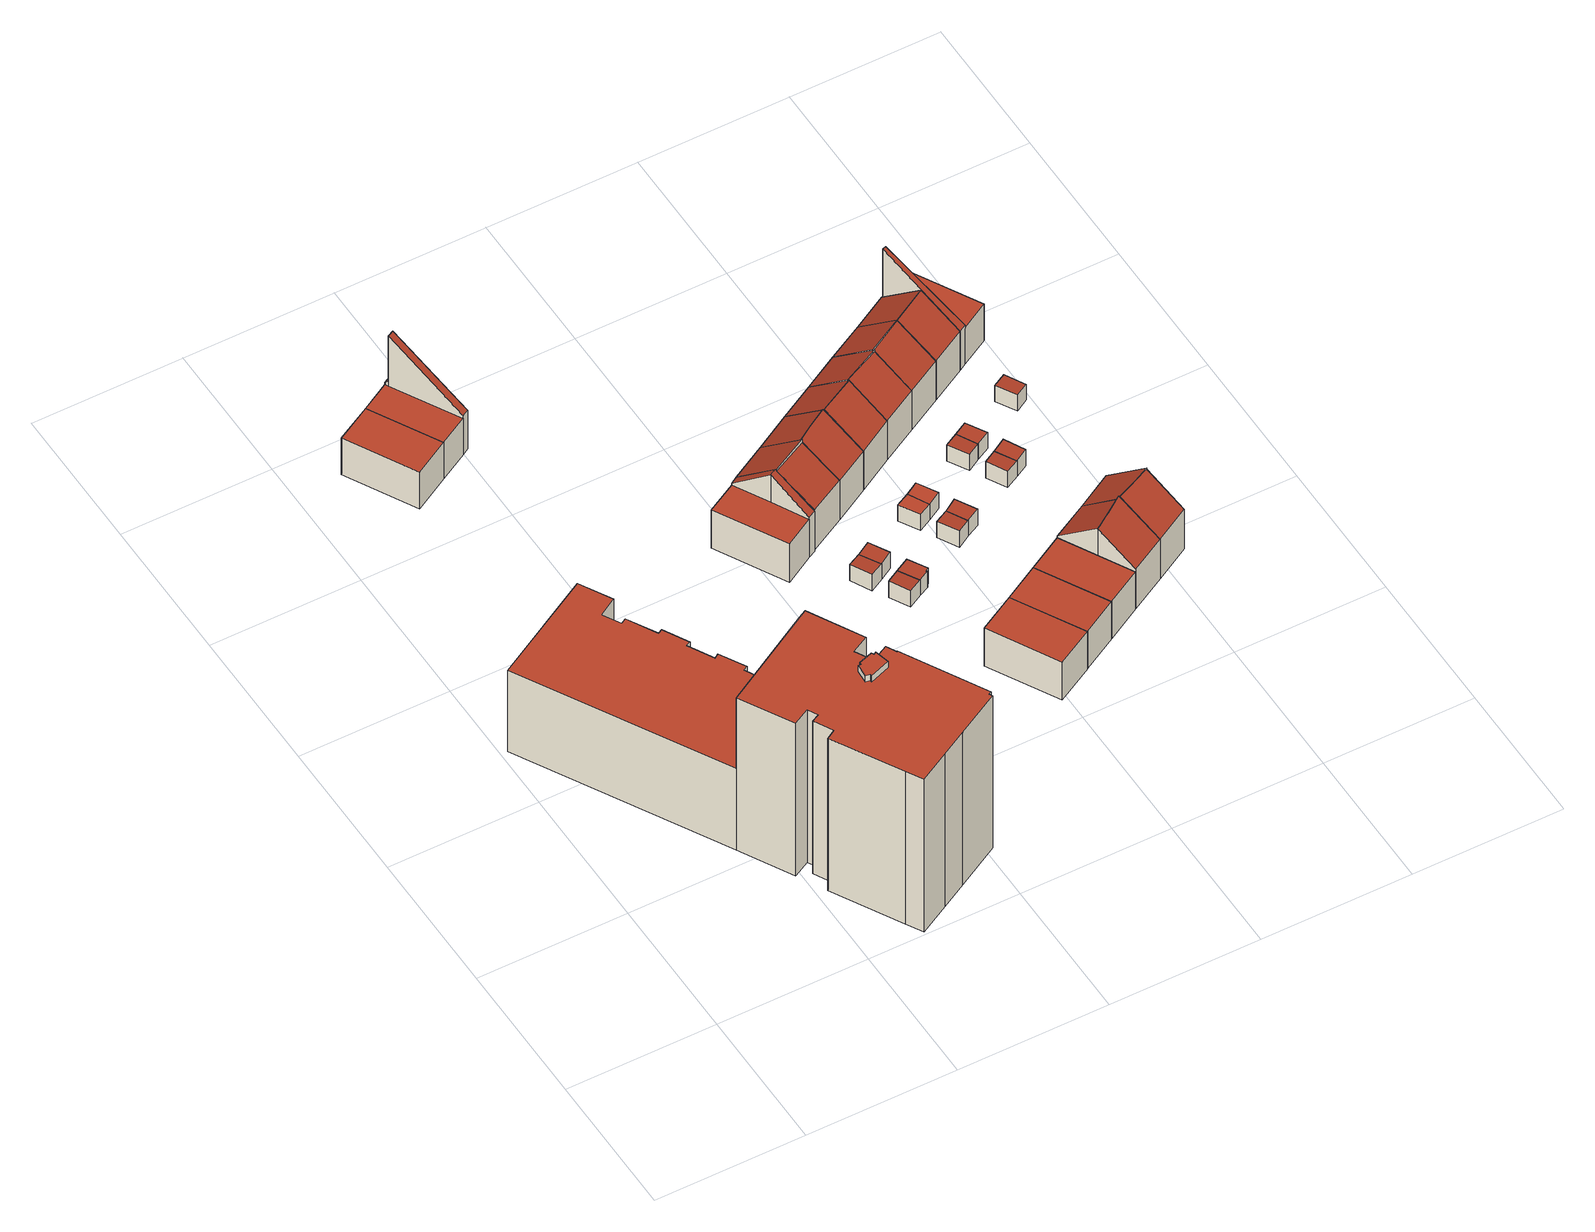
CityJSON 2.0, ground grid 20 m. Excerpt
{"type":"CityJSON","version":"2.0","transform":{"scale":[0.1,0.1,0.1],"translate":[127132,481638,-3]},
"CityObjects":{
"building1":{"type":"Building","attributes":{"b3_dak_type":"multiple horizontal","b3_h_dak_50p":11.64,"b3_h_dak_70p":22.88,"b3_h_dak_max":24.09,"b3_h_dak_min":-1,"b3_h_maaiveld":-2.58,"b3_kas_warenhuis":false,"b3_mutatie_ahn3_ahn4":false,"b3_reconstructie_onvolledig":false,"b3_rmse_lod12":8.71,"b3_rmse_lod13":0.628,"b3_rmse_lod22":0.621,"b3_val3dity_lod12":"[]","b3_val3dity_lod13":"[]","b3_val3dity_lod22":"[]","b3_volume_lod12":20449.71,"b3_volume_lod13":15431.54,"b3_volume_lod22":15419.29,"geconstateerd":false,"oorspronkelijkbouwjaar":2007,"status":"Pand in gebruik"},"children":["building1-1"]},
"building1-1":{"type":"BuildingPart","parents":["building1"],"geometry":[{"type":"Solid","lod":"2.2","boundaries":[[[[0,1,2,3,4,5,6,7,8,9,10,11,12,13,14,15,16,17,18,19,20,21,22,23,24,25,26,27,28,29,30,31,32,33,34,35,36,37,38,39,40,41]],[[42,9,8,43]],[[43,8,7,44]],[[45,4,3,46]],[[46,3,2,47]],[[48,11,10,49]],[[49,10,9,42]],[[50,6,5,51]],[[51,5,4,45]],[[52,53,54,55]],[[55,54,56,57]],[[58,59,47,60]],[[60,47,2,1,61]],[[62,14,13,63]],[[64,15,14,62]],[[65,0,41,66]],[[66,41,40,67]],[[68,69,37,36,70]],[[71,72,69,68]],[[73,74,72,71,75]],[[74,39,38,76]],[[77,35,34,78]],[[70,36,35,77]],[[79,33,32,80]],[[78,34,33,79]],[[80,32,31,81]],[[81,31,30,82]],[[83,20,19,84]],[[82,30,29,85]],[[85,29,28,86]],[[87,27,26,88]],[[86,28,27,87]],[[88,26,25,89]],[[89,25,24,90]],[[90,24,23,91]],[[91,23,22,92]],[[92,22,21,93]],[[93,21,20,83]],[[63,13,12,94]],[[95,17,16,96]],[[97,98,59,58]],[[57,56,98,97]],[[99,18,17,95]],[[96,16,15,64]],[[100,84,19,18,99]],[[94,12,11,48]],[[44,7,6,50]],[[67,40,39,74,73]],[[76,38,37,69]],[[61,1,0,65,101]],[[102,103,53,52]],[[104,105,103,102]],[[101,65,105,104]],[[75,71,84,100]],[[76,69,72,74]],[[75,100,99,95,96,64,62,63,94,48,49,42,43,44,50,51,45,46,47,59,98,56,54,53,103,105,65,66,67,73]],[[101,104,102,52,55,57,97,58,60,61]],[[84,71,68,70,77,78,79,80,81,82,85,86,87,88,89,90,91,92,93,83]]]],"semantics":{"surfaces":[{"type":"GroundSurface"},{"type":"WallSurface","on_footprint_edge":true},{"type":"WallSurface","on_footprint_edge":false},{"type":"RoofSurface"}],"values":[[0,1,1,1,1,1,1,1,1,2,2,2,1,1,1,1,1,1,2,2,1,1,1,1,1,1,1,1,1,1,1,1,1,1,1,1,1,1,1,1,2,2,1,1,1,1,1,1,1,1,2,2,2,2,3,3,3,3]]}}]},
"building2":{"type":"Building","attributes":{"b3_dak_type":"multiple horizontal","b3_h_dak_50p":3.68,"b3_h_dak_70p":3.7,"b3_h_dak_max":3.9,"b3_h_dak_min":3.6,"b3_h_maaiveld":-2.42,"b3_kas_warenhuis":false,"b3_mutatie_ahn3_ahn4":false,"b3_reconstructie_onvolledig":false,"b3_rmse_lod12":0.0482,"b3_rmse_lod13":0.0482,"b3_rmse_lod22":0.0461,"b3_val3dity_lod12":"[]","b3_val3dity_lod13":"[]","b3_val3dity_lod22":"[]","b3_volume_lod12":343.84,"b3_volume_lod13":343.84,"b3_volume_lod22":343.2,"geconstateerd":false,"oorspronkelijkbouwjaar":2007,"status":"Pand in gebruik"},"children":["building2-1"]},
"building2-1":{"type":"BuildingPart","parents":["building2"],"geometry":[{"type":"Solid","lod":"2.2","boundaries":[[[[106,107,108,109]],[[110,107,106,111]],[[112,108,107,110]],[[111,106,109,113]],[[113,109,108,112]],[[113,112,110,111]]]],"semantics":{"surfaces":[{"type":"GroundSurface"},{"type":"WallSurface","on_footprint_edge":true},{"type":"RoofSurface"}],"values":[[0,1,1,1,1,2]]}}]},
"building3":{"type":"Building","attributes":{"b3_dak_type":"slanted","b3_h_dak_50p":3.7,"b3_h_dak_70p":3.73,"b3_h_dak_max":8.16,"b3_h_dak_min":3.61,"b3_h_maaiveld":-2.43,"b3_kas_warenhuis":false,"b3_mutatie_ahn3_ahn4":false,"b3_reconstructie_onvolledig":false,"b3_rmse_lod12":1.19,"b3_rmse_lod13":1.19,"b3_rmse_lod22":0.473,"b3_val3dity_lod12":"[]","b3_val3dity_lod13":"[]","b3_val3dity_lod22":"[]","b3_volume_lod12":345.11,"b3_volume_lod13":345.11,"b3_volume_lod22":388.56,"geconstateerd":false,"oorspronkelijkbouwjaar":2007,"status":"Pand in gebruik"},"children":["building3-1"]},
"building3-1":{"type":"BuildingPart","parents":["building3"],"geometry":[{"type":"Solid","lod":"2.2","boundaries":[[[[114,115,116,117,118,108,107]],[[119,115,114,120,121]],[[121,120,122,123]],[[120,114,107,110]],[[124,125,123,126]],[[125,116,115,119]],[[110,107,108,112]],[[112,108,118,127]],[[128,127,118,117,129]],[[126,123,122,127,128]],[[129,117,116,125,124]],[[125,119,121,123]],[[127,122,120,110,112]],[[129,124,126,128]]]],"semantics":{"surfaces":[{"type":"GroundSurface"},{"type":"WallSurface","on_footprint_edge":true},{"type":"WallSurface","on_footprint_edge":false},{"type":"RoofSurface"}],"values":[[0,1,2,1,2,1,1,1,1,2,1,3,3,3]]}}]},
"building4":{"type":"Building","attributes":{"b3_dak_type":"slanted","b3_h_dak_50p":3.73,"b3_h_dak_70p":3.81,"b3_h_dak_max":8.18,"b3_h_dak_min":3.63,"b3_h_maaiveld":-2.59,"b3_kas_warenhuis":false,"b3_mutatie_ahn3_ahn4":false,"b3_reconstructie_onvolledig":false,"b3_rmse_lod12":1.16,"b3_rmse_lod13":1.16,"b3_rmse_lod22":0.0482,"b3_val3dity_lod12":"[]","b3_val3dity_lod13":"[]","b3_val3dity_lod22":"[]","b3_volume_lod12":369.78,"b3_volume_lod13":369.78,"b3_volume_lod22":395.56,"geconstateerd":false,"oorspronkelijkbouwjaar":2007,"status":"Pand in gebruik"},"children":["building4-1"]},
"building4-1":{"type":"BuildingPart","parents":["building4"],"geometry":[{"type":"Solid","lod":"2.2","boundaries":[[[[130,131,132,133,134,135,136]],[[137,138,139,140]],[[138,135,134,141]],[[142,136,135,138,137]],[[143,130,136,142]],[[141,134,133,144]],[[144,133,132,145]],[[140,139,145,146]],[[146,145,132,131,147]],[[147,131,130,143]],[[143,142,137,140]],[[145,139,138,141,144]],[[147,143,140,146]]]],"semantics":{"surfaces":[{"type":"GroundSurface"},{"type":"WallSurface","on_footprint_edge":false},{"type":"WallSurface","on_footprint_edge":true},{"type":"RoofSurface"}],"values":[[0,1,2,2,2,2,2,1,2,2,3,3,3]]}}]},
"building5":{"type":"Building","attributes":{"b3_dak_type":"multiple horizontal","b3_h_dak_50p":0.14,"b3_h_dak_70p":0.16,"b3_h_dak_max":0.22,"b3_h_dak_min":0.08,"b3_h_maaiveld":-2.47,"b3_kas_warenhuis":false,"b3_mutatie_ahn3_ahn4":false,"b3_reconstructie_onvolledig":false,"b3_rmse_lod12":0.0307,"b3_rmse_lod13":0.0307,"b3_rmse_lod22":0.0291,"b3_val3dity_lod12":"[]","b3_val3dity_lod13":"[]","b3_val3dity_lod22":"[]","b3_volume_lod12":15.7,"b3_volume_lod13":15.7,"b3_volume_lod22":15.69,"geconstateerd":false,"oorspronkelijkbouwjaar":2007,"status":"Pand in gebruik"},"children":["building5-1"]},
"building5-1":{"type":"BuildingPart","parents":["building5"],"geometry":[{"type":"Solid","lod":"2.2","boundaries":[[[[148,149,150,151]],[[152,149,148,153]],[[154,150,149,152]],[[153,148,151,155]],[[155,151,150,154]],[[155,154,152,153]]]],"semantics":{"surfaces":[{"type":"GroundSurface"},{"type":"WallSurface","on_footprint_edge":true},{"type":"RoofSurface"}],"values":[[0,1,1,1,1,2]]}}]},
"building6":{"type":"Building","attributes":{"b3_dak_type":"slanted","b3_h_dak_50p":6.13,"b3_h_dak_70p":6.95,"b3_h_dak_max":8.19,"b3_h_dak_min":4.04,"b3_h_maaiveld":-2.43,"b3_kas_warenhuis":false,"b3_mutatie_ahn3_ahn4":false,"b3_reconstructie_onvolledig":false,"b3_rmse_lod12":1.46,"b3_rmse_lod13":1.46,"b3_rmse_lod22":0.0415,"b3_val3dity_lod12":"[]","b3_val3dity_lod13":"[]","b3_val3dity_lod22":"[]","b3_volume_lod12":527.18,"b3_volume_lod13":527.18,"b3_volume_lod22":483.1,"geconstateerd":false,"oorspronkelijkbouwjaar":2007,"status":"Pand in gebruik"},"children":["building6-1"]},
"building6-1":{"type":"BuildingPart","parents":["building6"],"geometry":[{"type":"Solid","lod":"2.2","boundaries":[[[[156,157,158,159,160,161]],[[162,157,156,142]],[[142,156,161,163,164]],[[164,163,165,166]],[[163,161,160,167]],[[166,165,158,157,162]],[[167,160,159,168]],[[168,159,158,165]],[[166,162,142,164]],[[168,165,163,167]]]],"semantics":{"surfaces":[{"type":"GroundSurface"},{"type":"WallSurface","on_footprint_edge":true},{"type":"WallSurface","on_footprint_edge":false},{"type":"RoofSurface"}],"values":[[0,1,1,2,1,1,1,1,3,3]]}}]},
"building7":{"type":"Building","attributes":{"b3_dak_type":"multiple horizontal","b3_h_dak_50p":0.15,"b3_h_dak_70p":0.18,"b3_h_dak_max":0.21,"b3_h_dak_min":0.09,"b3_h_maaiveld":-2.47,"b3_kas_warenhuis":false,"b3_mutatie_ahn3_ahn4":false,"b3_reconstructie_onvolledig":false,"b3_rmse_lod12":0.0304,"b3_rmse_lod13":0.0304,"b3_rmse_lod22":0.0251,"b3_val3dity_lod12":"[]","b3_val3dity_lod13":"[]","b3_val3dity_lod22":"[]","b3_volume_lod12":15.82,"b3_volume_lod13":15.82,"b3_volume_lod22":15.78,"geconstateerd":false,"oorspronkelijkbouwjaar":2007,"status":"Pand in gebruik"},"children":["building7-1"]},
"building7-1":{"type":"BuildingPart","parents":["building7"],"geometry":[{"type":"Solid","lod":"2.2","boundaries":[[[[169,170,171,172]],[[173,170,169,174]],[[174,169,172,175]],[[176,171,170,173]],[[175,172,171,176]],[[175,176,173,174]]]],"semantics":{"surfaces":[{"type":"GroundSurface"},{"type":"WallSurface","on_footprint_edge":true},{"type":"RoofSurface"}],"values":[[0,1,1,1,1,2]]}}]},
"building8":{"type":"Building","attributes":{"b3_dak_type":"multiple horizontal","b3_h_dak_50p":0.14,"b3_h_dak_70p":0.16,"b3_h_dak_max":0.21,"b3_h_dak_min":0.09,"b3_h_maaiveld":-2.47,"b3_kas_warenhuis":false,"b3_mutatie_ahn3_ahn4":false,"b3_reconstructie_onvolledig":false,"b3_rmse_lod12":0.0278,"b3_rmse_lod13":0.0278,"b3_rmse_lod22":0.0267,"b3_val3dity_lod12":"[]","b3_val3dity_lod13":"[]","b3_val3dity_lod22":"[]","b3_volume_lod12":15.71,"b3_volume_lod13":15.71,"b3_volume_lod22":15.69,"geconstateerd":false,"oorspronkelijkbouwjaar":2007,"status":"Pand in gebruik"},"children":["building8-1"]},
"building8-1":{"type":"BuildingPart","parents":["building8"],"geometry":[{"type":"Solid","lod":"2.2","boundaries":[[[[150,149,177,178]],[[154,150,178,179]],[[179,178,177,180]],[[180,177,149,152]],[[152,149,150,154]],[[152,154,179,180]]]],"semantics":{"surfaces":[{"type":"GroundSurface"},{"type":"WallSurface","on_footprint_edge":true},{"type":"RoofSurface"}],"values":[[0,1,1,1,1,2]]}}]},
"building9":{"type":"Building","attributes":{"b3_dak_type":"multiple horizontal","b3_h_dak_50p":0.15,"b3_h_dak_70p":0.17,"b3_h_dak_max":0.21,"b3_h_dak_min":0.09,"b3_h_maaiveld":-2.47,"b3_kas_warenhuis":false,"b3_mutatie_ahn3_ahn4":false,"b3_reconstructie_onvolledig":false,"b3_rmse_lod12":0.0305,"b3_rmse_lod13":0.0305,"b3_rmse_lod22":0.0276,"b3_val3dity_lod12":"[]","b3_val3dity_lod13":"[]","b3_val3dity_lod22":"[]","b3_volume_lod12":15.63,"b3_volume_lod13":15.63,"b3_volume_lod22":15.59,"geconstateerd":false,"oorspronkelijkbouwjaar":2007,"status":"Pand in gebruik"},"children":["building9-1"]},
"building9-1":{"type":"BuildingPart","parents":["building9"],"geometry":[{"type":"Solid","lod":"2.2","boundaries":[[[[172,181,182,183,184,169]],[[185,181,172,175]],[[175,172,169,174]],[[186,182,181,185]],[[187,183,182,186]],[[188,184,183,187]],[[174,169,184,188]],[[174,188,187,186,185,175]]]],"semantics":{"surfaces":[{"type":"GroundSurface"},{"type":"WallSurface","on_footprint_edge":true},{"type":"RoofSurface"}],"values":[[0,1,1,1,1,1,1,2]]}}]},
"building10":{"type":"Building","attributes":{"b3_dak_type":"multiple horizontal","b3_h_dak_50p":3.69,"b3_h_dak_70p":3.71,"b3_h_dak_max":3.9,"b3_h_dak_min":3.6,"b3_h_maaiveld":-2.62,"b3_kas_warenhuis":false,"b3_mutatie_ahn3_ahn4":false,"b3_reconstructie_onvolledig":false,"b3_rmse_lod12":0.0547,"b3_rmse_lod13":0.0547,"b3_rmse_lod22":0.0495,"b3_val3dity_lod12":"[]","b3_val3dity_lod13":"[]","b3_val3dity_lod22":"[]","b3_volume_lod12":368.68,"b3_volume_lod13":368.68,"b3_volume_lod22":368.62,"geconstateerd":false,"oorspronkelijkbouwjaar":2007,"status":"Pand in gebruik"},"children":["building10-1"]},
"building10-1":{"type":"BuildingPart","parents":["building10"],"geometry":[{"type":"Solid","lod":"2.2","boundaries":[[[[189,190,191,192]],[[193,190,189,194]],[[195,191,190,193]],[[194,189,192,196]],[[196,192,191,195]],[[196,195,193,194]]]],"semantics":{"surfaces":[{"type":"GroundSurface"},{"type":"WallSurface","on_footprint_edge":true},{"type":"RoofSurface"}],"values":[[0,1,1,1,1,2]]}}]},
"building11":{"type":"Building","attributes":{"b3_dak_type":"slanted","b3_h_dak_50p":6.08,"b3_h_dak_70p":6.92,"b3_h_dak_max":8.18,"b3_h_dak_min":4.02,"b3_h_maaiveld":-2.42,"b3_kas_warenhuis":false,"b3_mutatie_ahn3_ahn4":false,"b3_reconstructie_onvolledig":false,"b3_rmse_lod12":1.46,"b3_rmse_lod13":1.46,"b3_rmse_lod22":0.0303,"b3_val3dity_lod12":"[]","b3_val3dity_lod13":"[]","b3_val3dity_lod22":"[]","b3_volume_lod12":522.98,"b3_volume_lod13":522.98,"b3_volume_lod22":479.67,"geconstateerd":false,"oorspronkelijkbouwjaar":2007,"status":"Pand in gebruik"},"children":["building11-1"]},
"building11-1":{"type":"BuildingPart","parents":["building11"],"geometry":[{"type":"Solid","lod":"2.2","boundaries":[[[[197,157,198,199,200,159]],[[162,157,197,201,202]],[[203,204,205]],[[202,201,205]],[[206,200,199,204,203]],[[207,198,157,162]],[[204,199,198,207]],[[201,197,159,208]],[[208,159,200,206]],[[204,207,162,202,205]],[[208,206,203,205,201]]]],"semantics":{"surfaces":[{"type":"GroundSurface"},{"type":"WallSurface","on_footprint_edge":true},{"type":"WallSurface","on_footprint_edge":false},{"type":"RoofSurface"}],"values":[[0,1,2,2,1,1,1,1,1,3,3]]}}]},
"building12":{"type":"Building","attributes":{"b3_dak_type":"multiple horizontal","b3_h_dak_50p":3.68,"b3_h_dak_70p":3.7,"b3_h_dak_max":3.87,"b3_h_dak_min":3.59,"b3_h_maaiveld":-2.49,"b3_kas_warenhuis":false,"b3_mutatie_ahn3_ahn4":false,"b3_reconstructie_onvolledig":false,"b3_rmse_lod12":0.0482,"b3_rmse_lod13":0.0482,"b3_rmse_lod22":0.046,"b3_val3dity_lod12":"[]","b3_val3dity_lod13":"[]","b3_val3dity_lod22":"[]","b3_volume_lod12":347.77,"b3_volume_lod13":347.77,"b3_volume_lod22":347,"geconstateerd":false,"oorspronkelijkbouwjaar":2007,"status":"Pand in gebruik"},"children":["building12-1"]},
"building12-1":{"type":"BuildingPart","parents":["building12"],"geometry":[{"type":"Solid","lod":"2.2","boundaries":[[[[209,210,211,212]],[[213,210,209,193]],[[214,211,210,213]],[[193,209,212,195]],[[195,212,211,214]],[[195,214,213,193]]]],"semantics":{"surfaces":[{"type":"GroundSurface"},{"type":"WallSurface","on_footprint_edge":true},{"type":"RoofSurface"}],"values":[[0,1,1,1,1,2]]}}]},
"building13":{"type":"Building","attributes":{"b3_dak_type":"multiple horizontal","b3_h_dak_50p":0.15,"b3_h_dak_70p":0.18,"b3_h_dak_max":0.3,"b3_h_dak_min":0.09,"b3_h_maaiveld":-2.49,"b3_kas_warenhuis":false,"b3_mutatie_ahn3_ahn4":false,"b3_reconstructie_onvolledig":false,"b3_rmse_lod12":0.0333,"b3_rmse_lod13":0.0333,"b3_rmse_lod22":0.0308,"b3_val3dity_lod12":"[]","b3_val3dity_lod13":"[]","b3_val3dity_lod22":"[]","b3_volume_lod12":15.92,"b3_volume_lod13":15.92,"b3_volume_lod22":15.87,"geconstateerd":false,"oorspronkelijkbouwjaar":2007,"status":"Pand in gebruik"},"children":["building13-1"]},
"building13-1":{"type":"BuildingPart","parents":["building13"],"geometry":[{"type":"Solid","lod":"2.2","boundaries":[[[[215,216,217,218]],[[219,216,215,220]],[[220,215,218,221]],[[222,217,216,219]],[[221,218,217,222]],[[221,222,219,220]]]],"semantics":{"surfaces":[{"type":"GroundSurface"},{"type":"WallSurface","on_footprint_edge":true},{"type":"RoofSurface"}],"values":[[0,1,1,1,1,2]]}}]},
"building14":{"type":"Building","attributes":{"b3_dak_type":"slanted","b3_h_dak_50p":6.07,"b3_h_dak_70p":6.89,"b3_h_dak_max":8.19,"b3_h_dak_min":4.02,"b3_h_maaiveld":-2.43,"b3_kas_warenhuis":false,"b3_mutatie_ahn3_ahn4":false,"b3_reconstructie_onvolledig":false,"b3_rmse_lod12":1.45,"b3_rmse_lod13":1.45,"b3_rmse_lod22":0.0279,"b3_val3dity_lod12":"[]","b3_val3dity_lod13":"[]","b3_val3dity_lod22":"[]","b3_volume_lod12":525.22,"b3_volume_lod13":525.22,"b3_volume_lod22":480.45,"geconstateerd":false,"oorspronkelijkbouwjaar":2007,"status":"Pand in gebruik"},"children":["building14-1"]},
"building14-1":{"type":"BuildingPart","parents":["building14"],"geometry":[{"type":"Solid","lod":"2.2","boundaries":[[[[198,223,224,225,200,226]],[[227,223,198,207]],[[207,198,226,228]],[[228,229,230]],[[230,229,224,223,227]],[[228,226,200,206]],[[206,200,225,231]],[[231,225,224,229]],[[230,227,207,228]],[[231,229,228,206]]]],"semantics":{"surfaces":[{"type":"GroundSurface"},{"type":"WallSurface","on_footprint_edge":true},{"type":"WallSurface","on_footprint_edge":false},{"type":"RoofSurface"}],"values":[[0,1,1,2,1,1,1,1,3,3]]}}]},
"building15":{"type":"Building","attributes":{"b3_dak_type":"multiple horizontal","b3_h_dak_50p":0.15,"b3_h_dak_70p":0.17,"b3_h_dak_max":0.21,"b3_h_dak_min":0.09,"b3_h_maaiveld":-2.48,"b3_kas_warenhuis":false,"b3_mutatie_ahn3_ahn4":false,"b3_reconstructie_onvolledig":false,"b3_rmse_lod12":0.0303,"b3_rmse_lod13":0.0303,"b3_rmse_lod22":0.0242,"b3_val3dity_lod12":"[]","b3_val3dity_lod13":"[]","b3_val3dity_lod22":"[]","b3_volume_lod12":15.9,"b3_volume_lod13":15.9,"b3_volume_lod22":15.85,"geconstateerd":false,"oorspronkelijkbouwjaar":2007,"status":"Pand in gebruik"},"children":["building15-1"]},
"building15-1":{"type":"BuildingPart","parents":["building15"],"geometry":[{"type":"Solid","lod":"2.2","boundaries":[[[[232,233,234,235]],[[236,233,232,237]],[[238,234,233,236]],[[237,232,235,239]],[[239,235,234,238]],[[239,238,236,237]]]],"semantics":{"surfaces":[{"type":"GroundSurface"},{"type":"WallSurface","on_footprint_edge":true},{"type":"RoofSurface"}],"values":[[0,1,1,1,1,2]]}}]},
"building16":{"type":"Building","attributes":{"b3_dak_type":"multiple horizontal","b3_h_dak_50p":0.15,"b3_h_dak_70p":0.17,"b3_h_dak_max":0.26,"b3_h_dak_min":0.1,"b3_h_maaiveld":-2.49,"b3_kas_warenhuis":false,"b3_mutatie_ahn3_ahn4":false,"b3_reconstructie_onvolledig":false,"b3_rmse_lod12":0.0337,"b3_rmse_lod13":0.0337,"b3_rmse_lod22":0.0299,"b3_val3dity_lod12":"[]","b3_val3dity_lod13":"[]","b3_val3dity_lod22":"[]","b3_volume_lod12":15.94,"b3_volume_lod13":15.94,"b3_volume_lod22":15.88,"geconstateerd":false,"oorspronkelijkbouwjaar":2007,"status":"Pand in gebruik"},"children":["building16-1"]},
"building16-1":{"type":"BuildingPart","parents":["building16"],"geometry":[{"type":"Solid","lod":"2.2","boundaries":[[[[240,241,215,218]],[[220,215,241,242]],[[221,218,215,220]],[[243,240,218,221]],[[242,241,240,243]],[[242,243,221,220]]]],"semantics":{"surfaces":[{"type":"GroundSurface"},{"type":"WallSurface","on_footprint_edge":true},{"type":"RoofSurface"}],"values":[[0,1,1,1,1,2]]}}]},
"building17":{"type":"Building","attributes":{"b3_dak_type":"multiple horizontal","b3_h_dak_50p":0.15,"b3_h_dak_70p":0.17,"b3_h_dak_max":0.22,"b3_h_dak_min":0.08,"b3_h_maaiveld":-2.48,"b3_kas_warenhuis":false,"b3_mutatie_ahn3_ahn4":false,"b3_reconstructie_onvolledig":false,"b3_rmse_lod12":0.0328,"b3_rmse_lod13":0.0328,"b3_rmse_lod22":0.0287,"b3_val3dity_lod12":"[]","b3_val3dity_lod13":"[]","b3_val3dity_lod22":"[]","b3_volume_lod12":15.88,"b3_volume_lod13":15.88,"b3_volume_lod22":15.83,"geconstateerd":false,"oorspronkelijkbouwjaar":2007,"status":"Pand in gebruik"},"children":["building17-1"]},
"building17-1":{"type":"BuildingPart","parents":["building17"],"geometry":[{"type":"Solid","lod":"2.2","boundaries":[[[[244,234,233,245]],[[238,234,244,246]],[[246,244,245,247]],[[236,233,234,238]],[[247,245,233,236]],[[247,236,238,246]]]],"semantics":{"surfaces":[{"type":"GroundSurface"},{"type":"WallSurface","on_footprint_edge":true},{"type":"RoofSurface"}],"values":[[0,1,1,1,1,2]]}}]},
"building18":{"type":"Building","attributes":{"b3_dak_type":"slanted","b3_h_dak_50p":3.7,"b3_h_dak_70p":3.73,"b3_h_dak_max":8.12,"b3_h_dak_min":3.62,"b3_h_maaiveld":-2.49,"b3_kas_warenhuis":false,"b3_mutatie_ahn3_ahn4":false,"b3_reconstructie_onvolledig":false,"b3_rmse_lod12":1.21,"b3_rmse_lod13":1.21,"b3_rmse_lod22":1.21,"b3_val3dity_lod12":"[]","b3_val3dity_lod13":"[]","b3_val3dity_lod22":"[]","b3_volume_lod12":348.26,"b3_volume_lod13":348.26,"b3_volume_lod22":347.27,"geconstateerd":false,"oorspronkelijkbouwjaar":2007,"status":"Pand in gebruik"},"children":["building18-1"]},
"building18-1":{"type":"BuildingPart","parents":["building18"],"geometry":[{"type":"Solid","lod":"2.2","boundaries":[[[[210,248,249,211]],[[250,248,210,213]],[[251,249,248,250]],[[213,210,211,214]],[[214,211,249,251]],[[214,251,250,213]]]],"semantics":{"surfaces":[{"type":"GroundSurface"},{"type":"WallSurface","on_footprint_edge":true},{"type":"RoofSurface"}],"values":[[0,1,1,1,1,2]]}}]},
"building19":{"type":"Building","attributes":{"b3_dak_type":"slanted","b3_h_dak_50p":6.09,"b3_h_dak_70p":6.99,"b3_h_dak_max":8.2,"b3_h_dak_min":4.02,"b3_h_maaiveld":-2.44,"b3_kas_warenhuis":false,"b3_mutatie_ahn3_ahn4":false,"b3_reconstructie_onvolledig":false,"b3_rmse_lod12":1.46,"b3_rmse_lod13":1.46,"b3_rmse_lod22":0.0317,"b3_val3dity_lod12":"[]","b3_val3dity_lod13":"[]","b3_val3dity_lod22":"[]","b3_volume_lod12":524.82,"b3_volume_lod13":524.82,"b3_volume_lod22":481.14,"geconstateerd":false,"oorspronkelijkbouwjaar":2007,"status":"Pand in gebruik"},"children":["building19-1"]},
"building19-1":{"type":"BuildingPart","parents":["building19"],"geometry":[{"type":"Solid","lod":"2.2","boundaries":[[[[223,252,253,254,225,255]],[[256,252,223,227]],[[227,223,255,257]],[[257,258,259]],[[257,255,225,231]],[[259,258,253,252,256]],[[231,225,254,260]],[[260,254,253,258]],[[259,256,227,257]],[[260,258,257,231]]]],"semantics":{"surfaces":[{"type":"GroundSurface"},{"type":"WallSurface","on_footprint_edge":true},{"type":"WallSurface","on_footprint_edge":false},{"type":"RoofSurface"}],"values":[[0,1,1,2,1,1,1,1,3,3]]}}]},
"building20":{"type":"Building","attributes":{"b3_dak_type":"slanted","b3_h_dak_50p":6.01,"b3_h_dak_70p":6.9,"b3_h_dak_max":8.17,"b3_h_dak_min":3.98,"b3_h_maaiveld":-2.49,"b3_kas_warenhuis":false,"b3_mutatie_ahn3_ahn4":false,"b3_reconstructie_onvolledig":false,"b3_rmse_lod12":1.48,"b3_rmse_lod13":1.48,"b3_rmse_lod22":0.0304,"b3_val3dity_lod12":"[]","b3_val3dity_lod13":"[]","b3_val3dity_lod22":"[]","b3_volume_lod12":527.05,"b3_volume_lod13":527.05,"b3_volume_lod22":482.65,"geconstateerd":false,"oorspronkelijkbouwjaar":2007,"status":"Pand in gebruik"},"children":["building20-1"]},
"building20-1":{"type":"BuildingPart","parents":["building20"],"geometry":[{"type":"Solid","lod":"2.2","boundaries":[[[[261,248,262,263,264,249]],[[265,248,261,266,267]],[[267,266,268,269]],[[266,261,249,270]],[[271,262,248,265]],[[272,263,262,271]],[[270,249,264,273]],[[274,272,275]],[[269,268,275]],[[273,264,263,272,274]],[[269,275,272,271,265,267]],[[273,274,275,268,266,270]]]],"semantics":{"surfaces":[{"type":"GroundSurface"},{"type":"WallSurface","on_footprint_edge":true},{"type":"WallSurface","on_footprint_edge":false},{"type":"RoofSurface"}],"values":[[0,1,2,1,1,1,1,2,2,1,3,3]]}}]},
"building21":{"type":"Building","attributes":{"b3_dak_type":"multiple horizontal","b3_h_dak_50p":0.14,"b3_h_dak_70p":0.16,"b3_h_dak_max":0.22,"b3_h_dak_min":0.08,"b3_h_maaiveld":-2.49,"b3_kas_warenhuis":false,"b3_mutatie_ahn3_ahn4":false,"b3_reconstructie_onvolledig":false,"b3_rmse_lod12":0.0301,"b3_rmse_lod13":0.0301,"b3_rmse_lod22":0.026,"b3_val3dity_lod12":"[]","b3_val3dity_lod13":"[]","b3_val3dity_lod22":"[]","b3_volume_lod12":15.93,"b3_volume_lod13":15.93,"b3_volume_lod22":15.88,"geconstateerd":false,"oorspronkelijkbouwjaar":2007,"status":"Pand in gebruik"},"children":["building21-1"]},
"building21-1":{"type":"BuildingPart","parents":["building21"],"geometry":[{"type":"Solid","lod":"2.2","boundaries":[[[[276,277,278,279]],[[280,277,276,281]],[[282,278,277,280]],[[281,276,279,283]],[[283,279,278,282]],[[283,282,280,281]]]],"semantics":{"surfaces":[{"type":"GroundSurface"},{"type":"WallSurface","on_footprint_edge":true},{"type":"RoofSurface"}],"values":[[0,1,1,1,1,2]]}}]},
"building22":{"type":"Building","attributes":{"b3_dak_type":"slanted","b3_h_dak_50p":6.02,"b3_h_dak_70p":6.86,"b3_h_dak_max":8.19,"b3_h_dak_min":4.03,"b3_h_maaiveld":-2.44,"b3_kas_warenhuis":false,"b3_mutatie_ahn3_ahn4":false,"b3_reconstructie_onvolledig":false,"b3_rmse_lod12":1.48,"b3_rmse_lod13":1.48,"b3_rmse_lod22":0.0289,"b3_val3dity_lod12":"[]","b3_val3dity_lod13":"[]","b3_val3dity_lod22":"[]","b3_volume_lod12":524.29,"b3_volume_lod13":524.29,"b3_volume_lod22":481.12,"geconstateerd":false,"oorspronkelijkbouwjaar":2007,"status":"Pand in gebruik"},"children":["building22-1"]},
"building22-1":{"type":"BuildingPart","parents":["building22"],"geometry":[{"type":"Solid","lod":"2.2","boundaries":[[[[284,285,286,254,287,252]],[[288,289,290,291]],[[292,286,285,290]],[[256,252,287,289,288]],[[293,284,252,256]],[[291,290,285,284,293]],[[289,287,254,260]],[[260,254,286,292]],[[291,293,256,288]],[[260,292,290,289]]]],"semantics":{"surfaces":[{"type":"GroundSurface"},{"type":"WallSurface","on_footprint_edge":false},{"type":"WallSurface","on_footprint_edge":true},{"type":"RoofSurface"}],"values":[[0,1,2,2,2,2,2,2,3,3]]}}]},
"building23":{"type":"Building","attributes":{"b3_dak_type":"multiple horizontal","b3_h_dak_50p":0.14,"b3_h_dak_70p":0.16,"b3_h_dak_max":0.21,"b3_h_dak_min":0.09,"b3_h_maaiveld":-2.55,"b3_kas_warenhuis":false,"b3_mutatie_ahn3_ahn4":false,"b3_reconstructie_onvolledig":false,"b3_rmse_lod12":0.0284,"b3_rmse_lod13":0.0284,"b3_rmse_lod22":0.0242,"b3_val3dity_lod12":"[]","b3_val3dity_lod13":"[]","b3_val3dity_lod22":"[]","b3_volume_lod12":16.23,"b3_volume_lod13":16.23,"b3_volume_lod22":16.22,"geconstateerd":false,"oorspronkelijkbouwjaar":2007,"status":"Pand in gebruik"},"children":["building23-1"]},
"building23-1":{"type":"BuildingPart","parents":["building23"],"geometry":[{"type":"Solid","lod":"2.2","boundaries":[[[[294,295,296,297]],[[298,295,294,299]],[[299,294,297,300]],[[301,296,295,298]],[[300,297,296,301]],[[300,301,298,299]]]],"semantics":{"surfaces":[{"type":"GroundSurface"},{"type":"WallSurface","on_footprint_edge":true},{"type":"RoofSurface"}],"values":[[0,1,1,1,1,2]]}}]},
"building24":{"type":"Building","attributes":{"b3_dak_type":"multiple horizontal","b3_h_dak_50p":0.15,"b3_h_dak_70p":0.18,"b3_h_dak_max":0.21,"b3_h_dak_min":0.07,"b3_h_maaiveld":-2.48,"b3_kas_warenhuis":false,"b3_mutatie_ahn3_ahn4":false,"b3_reconstructie_onvolledig":false,"b3_rmse_lod12":0.0306,"b3_rmse_lod13":0.0306,"b3_rmse_lod22":0.0268,"b3_val3dity_lod12":"[]","b3_val3dity_lod13":"[]","b3_val3dity_lod22":"[]","b3_volume_lod12":15.91,"b3_volume_lod13":15.91,"b3_volume_lod22":15.88,"geconstateerd":false,"oorspronkelijkbouwjaar":2007,"status":"Pand in gebruik"},"children":["building24-1"]},
"building24-1":{"type":"BuildingPart","parents":["building24"],"geometry":[{"type":"Solid","lod":"2.2","boundaries":[[[[302,303,278,277]],[[282,278,303,304]],[[280,277,278,282]],[[305,302,277,280]],[[304,303,302,305]],[[304,305,280,282]]]],"semantics":{"surfaces":[{"type":"GroundSurface"},{"type":"WallSurface","on_footprint_edge":true},{"type":"RoofSurface"}],"values":[[0,1,1,1,1,2]]}}]},
"building25":{"type":"Building","attributes":{"b3_dak_type":"multiple horizontal","b3_h_dak_50p":0.15,"b3_h_dak_70p":0.17,"b3_h_dak_max":0.2,"b3_h_dak_min":0.09,"b3_h_maaiveld":-2.55,"b3_kas_warenhuis":false,"b3_mutatie_ahn3_ahn4":false,"b3_reconstructie_onvolledig":false,"b3_rmse_lod12":0.0295,"b3_rmse_lod13":0.0295,"b3_rmse_lod22":0.0279,"b3_val3dity_lod12":"[]","b3_val3dity_lod13":"[]","b3_val3dity_lod22":"[]","b3_volume_lod12":16.24,"b3_volume_lod13":16.24,"b3_volume_lod22":16.22,"geconstateerd":false,"oorspronkelijkbouwjaar":2007,"status":"Pand in gebruik"},"children":["building25-1"]},
"building25-1":{"type":"BuildingPart","parents":["building25"],"geometry":[{"type":"Solid","lod":"2.2","boundaries":[[[[297,306,307,294]],[[308,306,297,300]],[[309,307,306,308]],[[300,297,294,299]],[[299,294,307,309]],[[299,309,308,300]]]],"semantics":{"surfaces":[{"type":"GroundSurface"},{"type":"WallSurface","on_footprint_edge":true},{"type":"RoofSurface"}],"values":[[0,1,1,1,1,2]]}}]},
"building26":{"type":"Building","attributes":{"b3_dak_type":"slanted","b3_h_dak_50p":6.07,"b3_h_dak_70p":6.88,"b3_h_dak_max":8.18,"b3_h_dak_min":4.02,"b3_h_maaiveld":-2.49,"b3_kas_warenhuis":false,"b3_mutatie_ahn3_ahn4":false,"b3_reconstructie_onvolledig":false,"b3_rmse_lod12":1.49,"b3_rmse_lod13":1.49,"b3_rmse_lod22":0.0314,"b3_val3dity_lod12":"[]","b3_val3dity_lod13":"[]","b3_val3dity_lod22":"[]","b3_volume_lod12":527.6,"b3_volume_lod13":527.6,"b3_volume_lod22":483.31,"geconstateerd":false,"oorspronkelijkbouwjaar":2007,"status":"Pand in gebruik"},"children":["building26-1"]},
"building26-1":{"type":"BuildingPart","parents":["building26"],"geometry":[{"type":"Solid","lod":"2.2","boundaries":[[[[262,310,311,312,264,313]],[[314,310,262,271]],[[271,262,313,315]],[[316,315,313,264,273]],[[273,264,312,317]],[[317,312,311,318]],[[315,316,319]],[[318,320,319]],[[320,318,311,310,314]],[[318,319,316,273,317]],[[320,314,271,315,319]]]],"semantics":{"surfaces":[{"type":"GroundSurface"},{"type":"WallSurface","on_footprint_edge":true},{"type":"WallSurface","on_footprint_edge":false},{"type":"RoofSurface"}],"values":[[0,1,1,1,1,1,2,2,1,3,3]]}}]},
"building27":{"type":"Building","attributes":{"b3_dak_type":"slanted","b3_h_dak_50p":6.09,"b3_h_dak_70p":6.93,"b3_h_dak_max":8.19,"b3_h_dak_min":4.04,"b3_h_maaiveld":-2.42,"b3_kas_warenhuis":false,"b3_mutatie_ahn3_ahn4":false,"b3_reconstructie_onvolledig":false,"b3_rmse_lod12":1.45,"b3_rmse_lod13":1.45,"b3_rmse_lod22":0.0304,"b3_val3dity_lod12":"[]","b3_val3dity_lod13":"[]","b3_val3dity_lod22":"[]","b3_volume_lod12":523.85,"b3_volume_lod13":523.85,"b3_volume_lod22":480.23,"geconstateerd":false,"oorspronkelijkbouwjaar":2007,"status":"Pand in gebruik"},"children":["building27-1"]},
"building27-1":{"type":"BuildingPart","parents":["building27"],"geometry":[{"type":"Solid","lod":"2.2","boundaries":[[[[321,322,323,286,285,284]],[[291,290,324]],[[325,323,322,324]],[[293,284,285,290,291]],[[326,321,284,293]],[[324,322,321,326]],[[290,285,286,292]],[[292,286,323,325]],[[326,293,291,324]],[[292,325,324,290]]]],"semantics":{"surfaces":[{"type":"GroundSurface"},{"type":"WallSurface","on_footprint_edge":false},{"type":"WallSurface","on_footprint_edge":true},{"type":"RoofSurface"}],"values":[[0,1,2,2,2,2,2,2,3,3]]}}]},
"building28":{"type":"Building","attributes":{"b3_dak_type":"multiple horizontal","b3_h_dak_50p":0.15,"b3_h_dak_70p":0.17,"b3_h_dak_max":0.22,"b3_h_dak_min":0.1,"b3_h_maaiveld":-2.48,"b3_kas_warenhuis":false,"b3_mutatie_ahn3_ahn4":false,"b3_reconstructie_onvolledig":false,"b3_rmse_lod12":0.0299,"b3_rmse_lod13":0.0299,"b3_rmse_lod22":0.0284,"b3_val3dity_lod12":"[]","b3_val3dity_lod13":"[]","b3_val3dity_lod22":"[]","b3_volume_lod12":15.85,"b3_volume_lod13":15.85,"b3_volume_lod22":15.85,"geconstateerd":false,"oorspronkelijkbouwjaar":2007,"status":"Pand in gebruik"},"children":["building28-1"]},
"building28-1":{"type":"BuildingPart","parents":["building28"],"geometry":[{"type":"Solid","lod":"2.2","boundaries":[[[[327,328,329,330]],[[331,328,327,332]],[[332,327,330,333]],[[334,329,328,331]],[[333,330,329,334]],[[333,334,331,332]]]],"semantics":{"surfaces":[{"type":"GroundSurface"},{"type":"WallSurface","on_footprint_edge":true},{"type":"RoofSurface"}],"values":[[0,1,1,1,1,2]]}}]},
"building29":{"type":"Building","attributes":{"b3_dak_type":"slanted","b3_h_dak_50p":3.71,"b3_h_dak_70p":3.74,"b3_h_dak_max":8.18,"b3_h_dak_min":3.62,"b3_h_maaiveld":-2.43,"b3_kas_warenhuis":false,"b3_mutatie_ahn3_ahn4":false,"b3_reconstructie_onvolledig":false,"b3_rmse_lod12":1.13,"b3_rmse_lod13":1.13,"b3_rmse_lod22":0.512,"b3_val3dity_lod12":"[]","b3_val3dity_lod13":"[]","b3_val3dity_lod22":"[]","b3_volume_lod12":346.6,"b3_volume_lod13":346.6,"b3_volume_lod22":379.65,"geconstateerd":false,"oorspronkelijkbouwjaar":2007,"status":"Pand in gebruik"},"children":["building29-1"]},
"building29-1":{"type":"BuildingPart","parents":["building29"],"geometry":[{"type":"Solid","lod":"2.2","boundaries":[[[[335,321,336,337,338,323]],[[339,321,335,340]],[[341,342,340,343]],[[344,336,321,339]],[[345,337,336,344]],[[343,340,335,323,325]],[[346,338,337,345]],[[325,323,338,346,347]],[[347,346,342,341]],[[347,341,343,325]],[[342,346,345,344,339,340]]]],"semantics":{"surfaces":[{"type":"GroundSurface"},{"type":"WallSurface","on_footprint_edge":true},{"type":"WallSurface","on_footprint_edge":false},{"type":"RoofSurface"}],"values":[[0,1,2,1,1,1,1,1,2,3,3]]}}]}
},
"vertices":[
[319,196,4],[321,193,4],[324,195,4],[343,205,4],[350,191,4],[351,192,4],[411,83,4],[407,81,4],[409,77,4],[351,45,4],[316,26,4],[276,4,4],[264,26,4],[214,115,4],[226,122,4],[213,147,4],[223,152,4],[216,165,4],[194,153,4],[156,222,4],[9,486,4],[146,562,4],[169,520,4],[145,506,4],[158,483,4],[165,487,4],[186,448,4],[192,451,4],[210,418,4],[204,415,4],[222,382,4],[228,386,4],[247,352,4],[241,349,4],[258,317,4],[264,320,4],[279,294,4],[280,294,4],[291,300,4],[292,299,4],[331,228,4],[308,216,4],[351,45,259],[409,77,259],[407,81,259],[350,191,259],[343,205,259],[324,195,259],[276,4,259],[316,26,259],[411,83,259],[351,192,259],[296,187,269],[296,187,259],[295,169,259],[295,169,269],[301,168,259],[301,168,269],[329,175,269],[329,175,259],[324,195,269],[321,193,269],[226,122,259],[214,115,259],[213,147,259],[319,196,259],[308,216,259],[331,228,259],[280,294,141],[280,294,21],[279,294,141],[281,293,141],[281,293,21],[292,299,259],[292,299,21],[281,293,259],[291,300,21],[264,320,141],[258,317,141],[241,349,141],[247,352,141],[228,386,141],[222,382,141],[9,486,140],[156,222,141],[204,415,141],[210,418,141],[192,451,141],[186,448,141],[165,487,140],[158,483,140],[145,506,140],[169,520,140],[146,562,140],[264,26,259],[216,165,259],[223,152,259],[301,165,269],[301,165,259],[194,153,259],[156,222,259],[319,196,269],[300,187,269],[300,187,259],[300,190,269],[300,190,259],
[63,951,6],[110,977,6],[160,886,6],[113,860,6],[110,977,67],[63,951,67],[160,886,67],[113,860,67],
[148,998,6],[157,1003,6],[159,999,6],[207,912,6],[198,907,6],[157,1003,70],[148,998,67],[148,998,70],[150,994,67],[150,994,74],[159,999,149],[159,999,74],[150,994,150],[198,907,67],[198,907,71],[207,912,71],
[443,623,4],[468,577,4],[458,572,4],[419,550,4],[369,641,4],[409,663,4],[418,668,4],[409,663,70],[409,663,67],[434,618,67],[434,618,112],[369,641,68],[418,668,71],[443,623,112],[419,550,68],[458,572,67],[458,572,71],[468,577,71],
[479,517,5],[496,526,5],[511,500,5],[493,490,5],[496,526,31],[479,517,32],[511,500,31],[493,490,32],
[418,668,6],[465,694,6],[492,646,6],[516,603,6],[468,577,6],[444,621,6],[465,694,71],[444,621,111],[444,621,113],[492,646,109],[492,646,114],[468,577,73],[516,603,72],
[536,456,5],[518,446,5],[504,472,5],[521,482,5],[518,446,32],[536,456,31],[521,482,31],[504,472,32],
[514,536,5],[528,510,5],[528,510,32],[514,536,32],
[539,491,5],[553,467,5],[549,464,5],[550,463,5],[539,491,32],[553,467,32],[549,464,32],[550,463,32],
[544,326,4],[593,353,4],[643,262,4],[594,235,4],[593,353,67],[544,326,67],[643,262,67],[594,235,67],
[491,648,6],[513,721,6],[537,676,6],[563,629,6],[491,648,111],[491,648,112],[537,676,112],[537,676,111],[510,660,112],[563,629,71],[513,721,71],[516,603,71],
[593,353,5],[640,379,5],[690,288,5],[643,262,5],[640,379,67],[690,288,67],
[605,552,5],[588,543,5],[573,569,5],[591,578,5],[588,543,32],[605,552,31],[591,578,32],[573,569,32],
[560,747,6],[586,700,6],[610,656,6],[538,675,6],[560,747,71],[538,675,112],[586,700,111],[586,700,112],[610,656,71],
[598,524,5],[616,534,5],[630,508,5],[613,498,5],[616,534,31],[598,524,32],[630,508,31],[613,498,32],
[608,588,5],[623,562,5],[623,562,32],[608,588,32],
[648,517,5],[633,544,5],[648,517,32],[633,544,32],
[687,405,5],[737,314,5],[687,405,67],[737,314,67],
[607,773,6],[634,725,6],[658,682,6],[585,701,6],[607,773,71],[585,701,112],[634,725,110],[634,725,113],[658,682,71],
[713,358,5],[735,431,5],[758,388,5],[785,340,5],[687,405,70],[713,358,111],[713,358,112],[717,360,111],[717,360,112],[737,314,71],[735,431,70],[758,388,109],[785,340,71],[758,388,114],[729,368,112],
[668,621,5],[686,631,5],[700,605,5],[683,595,5],[686,631,31],[668,621,32],[700,605,31],[683,595,32],
[655,799,6],[680,753,6],[705,708,6],[633,726,6],[633,726,113],[633,726,111],[680,753,111],[680,753,112],[705,708,71],[655,799,71],
[725,560,5],[707,550,5],[693,576,5],[710,586,5],[707,550,32],[725,560,31],[710,586,31],[693,576,32],
[703,640,5],[718,614,5],[718,614,32],[703,640,32],
[728,596,5],[742,569,5],[728,596,32],[742,569,32],
[782,457,5],[808,410,5],[832,366,5],[759,387,5],[782,457,71],[759,387,110],[759,387,113],[832,366,71],[808,410,111],[787,400,112],[808,410,113],
[702,825,6],[727,779,6],[752,734,6],[727,779,112],[752,734,71],[702,825,71],
[794,657,5],[777,647,5],[762,673,5],[780,683,5],[777,647,32],[794,657,31],[780,683,31],[762,673,32],
[703,824,6],[749,851,6],[799,760,6],[762,739,6],[702,825,67],[703,824,67],[708,826,152],[708,826,67],[703,824,152],[749,851,67],[799,760,67],[762,739,67],[762,739,71]
]}
